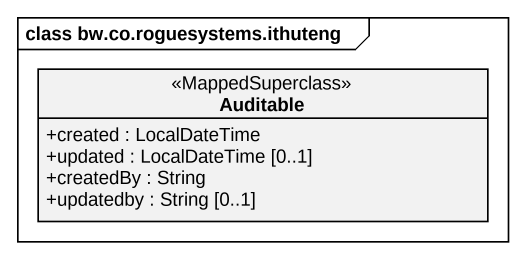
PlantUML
@startuml
mainframe class bw.co.roguesystems.ithuteng
hide circle
hide empty members
skinparam classAttributeIconSize 0
class Auditable <<MappedSuperclass>> {
  +created : LocalDateTime
  +updated : LocalDateTime [0..1]
  +createdBy : String
  +updatedby : String [0..1]
}
@enduml
